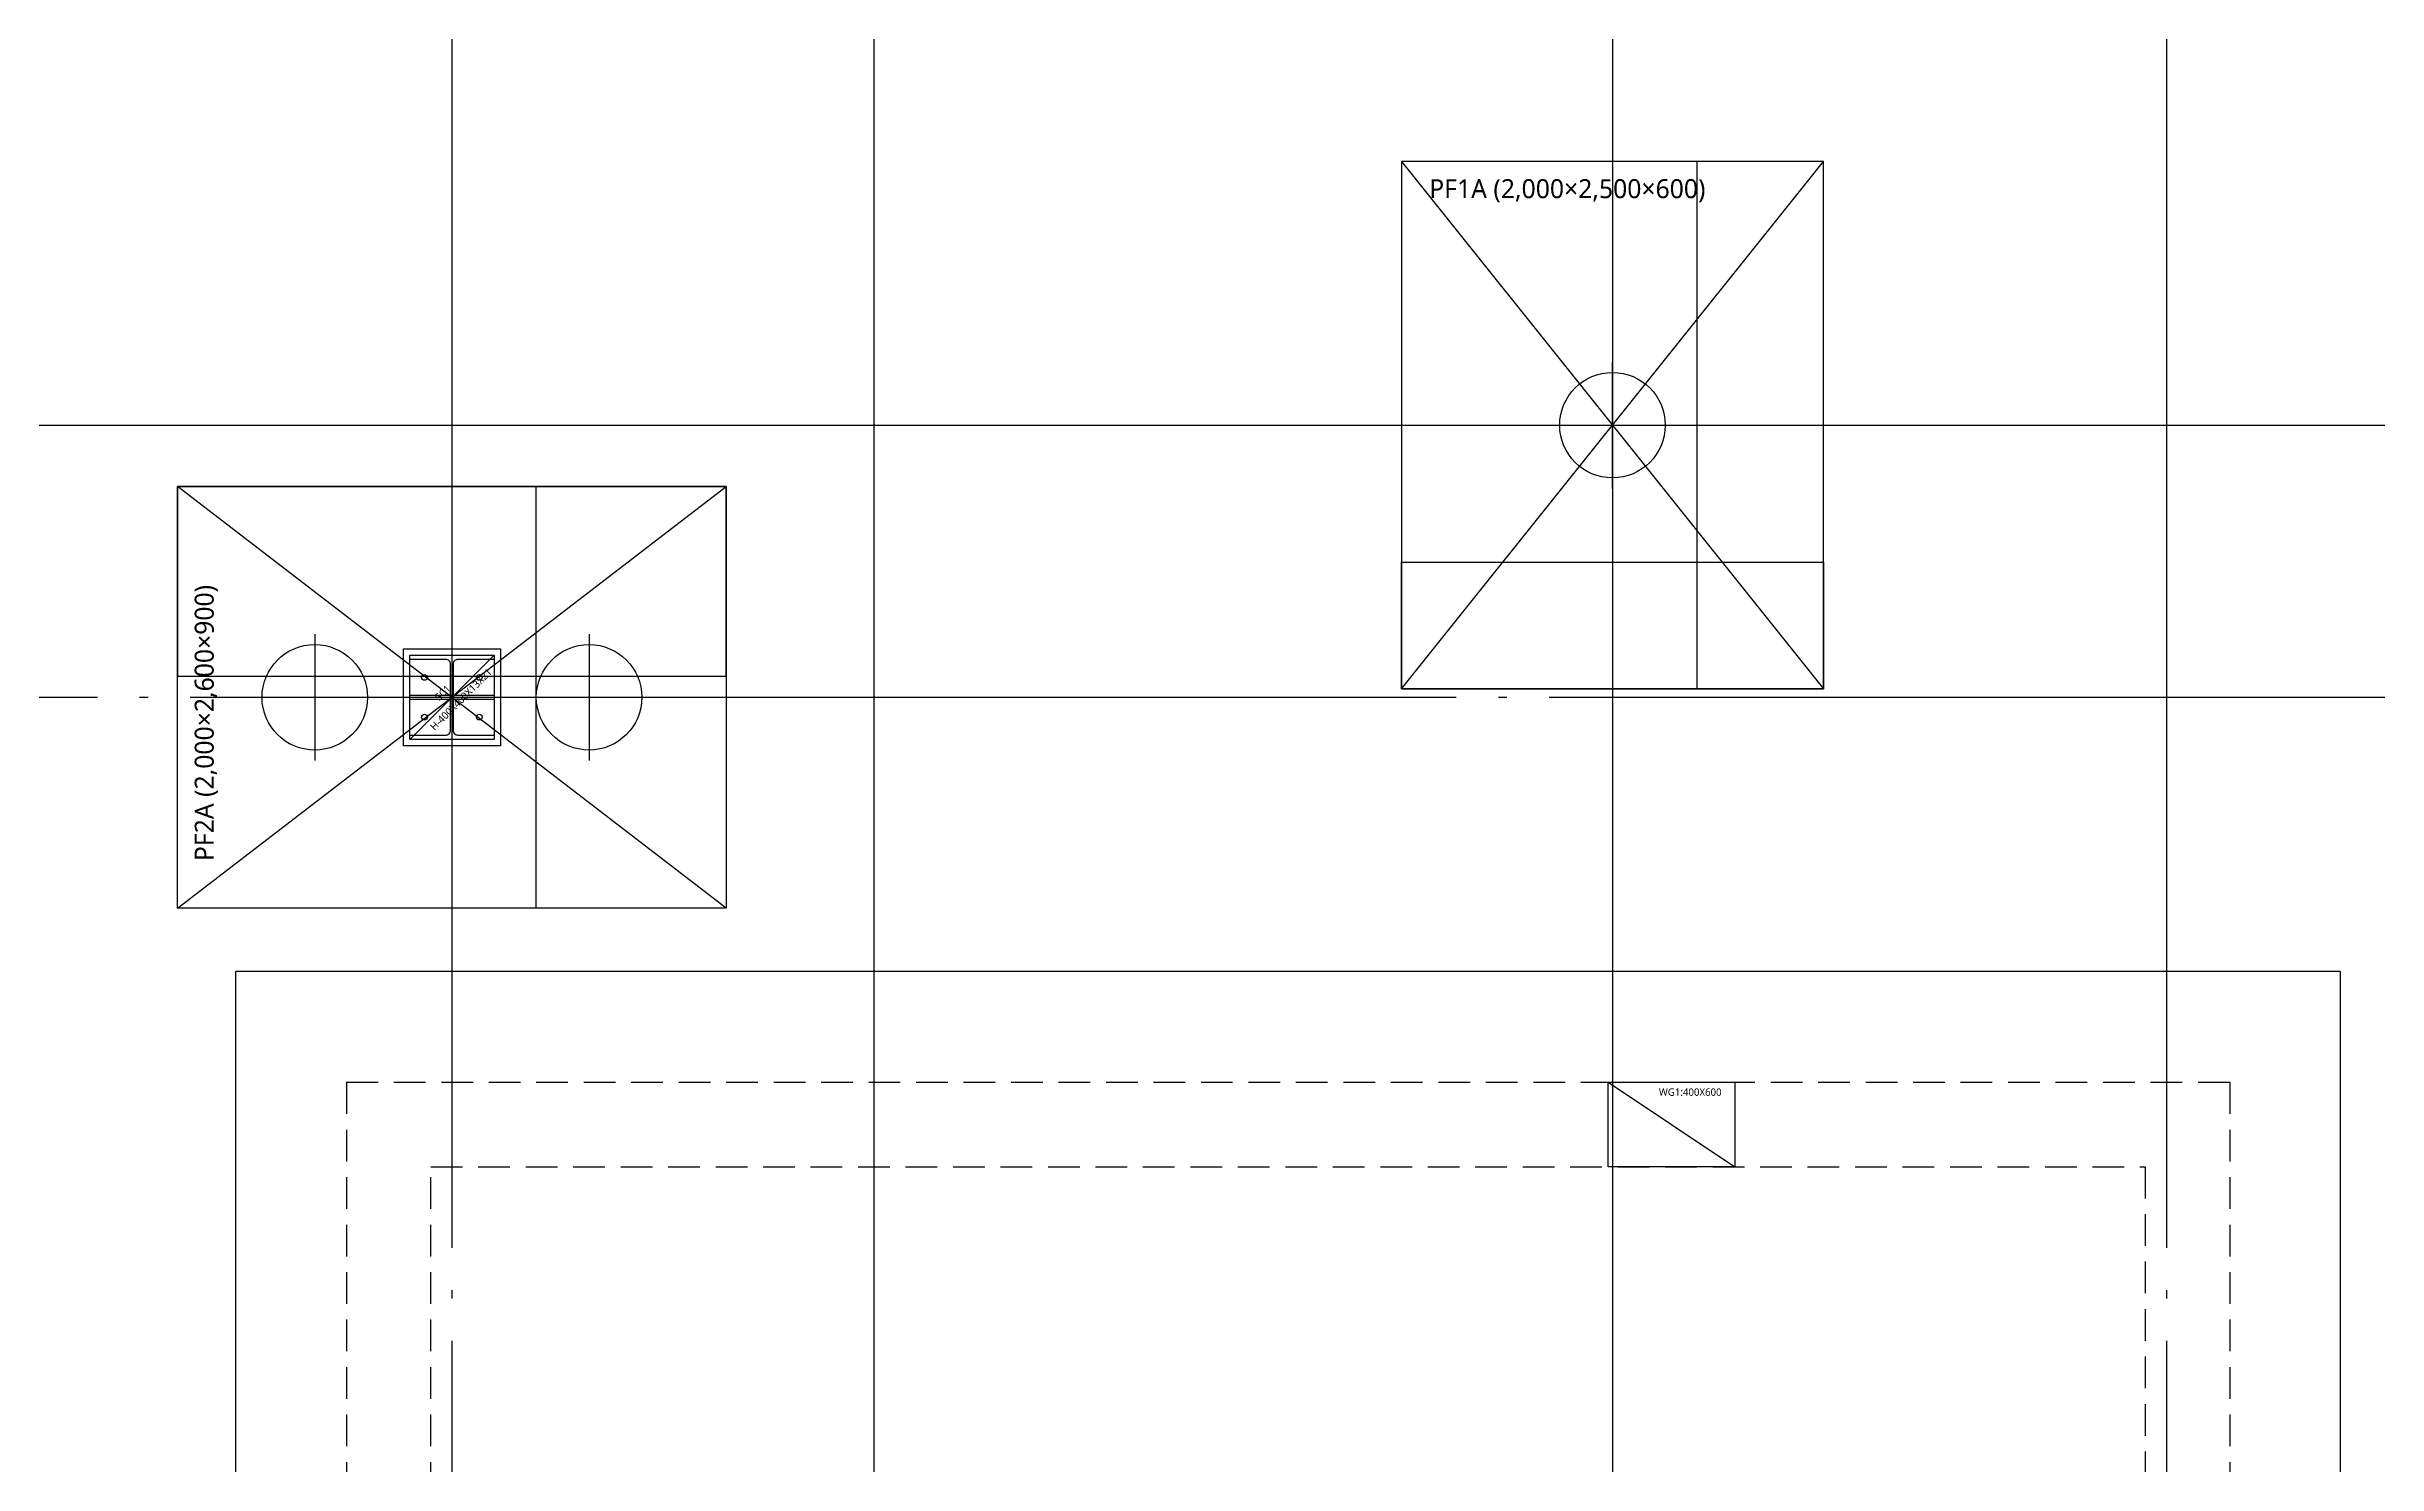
# Model space of a CAD drawing. Header units: millimetres. Extents: x -734060 to 504600, y -7739 to 118800.
# Drawn here: x -246821 to -235775, y 62314 to 69034 of the extents above; entities that cross this region are included whole.
import ezdxf
from ezdxf.enums import TextEntityAlignment as Align
from ezdxf.lldxf.tags import DXFTag

# ---------------------------------------------------------------- set-up
doc = ezdxf.new("R2010")
doc.units = ezdxf.units.MM
doc.header["$LTSCALE"] = 200
for name, pattern in [('CEN-GAUN', [32.2, 30, -1, 0.2, -1]), ('CONTINOUS', [0]), ('H3', [3, 2, -1]), ('HIDDEN', [0.375, 0.25, -0.125])]:
    doc.linetypes.add(name, pattern=pattern)
doc.layers.get('DEFPOINTS').update_dxf_attribs({"color": 137})
for name, color, linetype in [('0-PIPE', 7, 'Continuous'), ('0-기초', 4, 'H3'), ('09GIRDER', 2, 'Continuous'), ('CEN', 1, 'CEN-GAUN'), ('HAT-INS', 250, 'Continuous'), ('S-COL', 2, 'Continuous'), ('STEEL BASE', 13, 'Continuous')]:
    doc.layers.add(name, color=color, linetype=linetype)
doc.layers.add('STEEL-CK', color=181, linetype='Continuous', plot=False)
doc.layers.add('TEMP', color=171, linetype='Continuous', plot=False)
doc.styles.add('스타일1', font='malgun.ttf')
tags = doc.linetypes.add('DH-HID2', pattern=[1.2, 0.8, -0.4]).pattern_tags.tags
tags[6:7] = [DXFTag(74, 4), DXFTag(75, 0), DXFTag(340, '0'), DXFTag(46, 1.0), DXFTag(50, 0.0), DXFTag(44, 0.0), DXFTag(45, 0.0)]
tags[4:5] = [DXFTag(74, 4), DXFTag(75, 0), DXFTag(340, '0'), DXFTag(46, 1.0), DXFTag(50, 0.0), DXFTag(44, 0.0), DXFTag(45, 0.0)]

# ---------------------------------------------------------------- blocks, each defined once
blk = doc.blocks.new('GB-1B-WB1')
at = {"layer": 'DEFPOINTS'}
blk.add_line((0, 0), (400, 600), dxfattribs=at)
blk.add_lwpolyline([(0, 600), (400, 600), (400, 0), (0, 0)], close=True, dxfattribs=at)
at = {"layer": 'TEMP', "style": '스타일1'}
blk.add_text('WG1:400X600', height=35, rotation=90, dxfattribs=at).set_placement((64, 240))
blk = doc.blocks.new('X-RC-B1FH')
at = {"layer": 'S-COL', "color": 6, "linetype": 'HIDDEN', "ltscale": 3}
for p, q in [((49500, -21775), (58425, -21775)), ((58425, -21775), (58425, -43300))]:
    blk.add_line(p, q, dxfattribs=at)
for points in [[(49500, -21775), (49500, -24350), (53975, -24350), (53975, -43300)], [(54375, -23950), (49900, -23950), (49900, -22175), (58025, -22175), (58025, -23750)]]:
    blk.add_lwpolyline(points, dxfattribs=at)
at = {"layer": 'STEEL-CK', "rotation": 270}
blk.add_blockref('GB-1B-WB1', (55480, -21775), dxfattribs=at)
blk = doc.blocks.new('X-CEN11')
at = {"layer": 'CEN', "color": 14, "linetype": 'CONTINOUS'}
for p, q in [((55500, 4216), (55500, -48378)), ((-9200, -18660), (76000, -18660))]:
    blk.add_line(p, q, dxfattribs=at)
blk = doc.blocks.new('X-CEN')
at = {"layer": 'CEN'}
for p, q in [((50000, 9200), (50000, -53000)), ((52000, 9200), (52000, -53000)), ((58125, 9200), (58125, -53000)), ((-9200, -19950), (62000, -19950))]:
    blk.add_line(p, q, dxfattribs=at)
blk = doc.blocks.new('파일')
at = {"layer": '0-PIPE', "color": 7, "linetype": 'Continuous'}
for p, q in [((0, -300), (0, 300)), ((-300, 0), (300, 0))]:
    blk.add_line(p, q, dxfattribs=at)
at = {"layer": '0-PIPE', "color": 3, "linetype": 'Continuous'}
blk.add_circle((0, 0), 250, dxfattribs=at)
blk = doc.blocks.new('SS-PF2A')
at = {"layer": '0-기초', "linetype": 'DH-HID2', "ltscale": 2}
blk.add_lwpolyline([(-1000, 1300), (1000, 1300), (1000, -1300), (-1000, -1300)], close=True, dxfattribs=at)
at = {"layer": 'DEFPOINTS'}
for p, q in [((-1000, 1300), (1000, -1300)), ((-1000, -1300), (1000, 1300))]:
    blk.add_line(p, q, dxfattribs=at)
for points in [[(1000, -1300), (1000, 1300), (100, 1300), (100, -1300)], [(-1000, -1300), (-1000, -400), (1000, -400), (1000, -1300)]]:
    blk.add_lwpolyline(points, close=True, dxfattribs=at)
at = {"layer": '0-기초', "rotation": 180}
for p in [(0, 650), (0, -650)]:
    blk.add_blockref('파일', p, dxfattribs=at)
at = {"layer": 'DEFPOINTS', "style": '스타일1'}
blk.add_text('PF2A (2,000×2,600×900)', height=90, dxfattribs=at).set_placement((-122, 1174), align=Align.MIDDLE_CENTER)
blk = doc.blocks.new('SS-PF1A')
at = {"layer": '0-기초', "linetype": 'DH-HID2', "ltscale": 2.5}
blk.add_lwpolyline([(-1000, 1250), (-1000, -1250), (1000, -1250), (1000, 1250)], close=True, dxfattribs=at)
at = {"layer": 'DEFPOINTS'}
for p, q in [((-1000, 1250), (1000, -1250)), ((-1000, -1250), (1000, 1250))]:
    blk.add_line(p, q, dxfattribs=at)
for points in [[(1000, -1250), (1000, 1250), (400, 1250), (400, -1250)], [(-1000, -1250), (-1000, -650), (1000, -650), (1000, -1250)]]:
    blk.add_lwpolyline(points, close=True, dxfattribs=at)
at = {"layer": '0-기초'}
blk.add_blockref('파일', (0, 0), dxfattribs=at)
at = {"layer": 'DEFPOINTS', "style": '스타일1'}
blk.add_text('PF1A (2,000×2,500×600)', height=90, dxfattribs=at).set_placement((-214, 1121), align=Align.MIDDLE_CENTER)
blk = doc.blocks.new('X-1F-FD')
at = {"rotation": 90}
blk.add_blockref('SS-PF2A', (50000, -19950), dxfattribs=at)
at = {"layer": 'S-COL'}
blk.add_blockref('SS-PF1A', (55500, -18660), dxfattribs=at)
blk = doc.blocks.new('S-SC1')
at = {"layer": '09GIRDER'}
blk.add_lwpolyline([(-200, -200), (-200, -179), (-28, -179, 0.414214), (-6, -157), (-6, 157, 0.414214), (-28, 179), (-200, 179), (-200, 200), (200, 200), (200, 179), (28, 179, 0.414214), (6, 157), (6, -157, 0.414214), (28, -179), (200, -179), (200, -200)], format="xyb", close=True, dxfattribs=at)
at = {"layer": 'DEFPOINTS'}
blk.add_line((-200, -200), (200, 200), dxfattribs=at)
blk.add_lwpolyline([(-200, 200), (200, 200), (200, -200), (-200, -200)], close=True, dxfattribs=at)
at = {"layer": 'STEEL BASE'}
for points in [[(-230, 230), (230, 230), (230, -230), (-230, -230)], [(-200, 10), (-6, 10), (-6, -10), (-200, -10)], [(6, 10), (200, 10), (200, -10), (6, -10)]]:
    blk.add_lwpolyline(points, close=True, dxfattribs=at)
for centre in [(-130, 94), (130, 94), (-130, -94), (130, -94)]:
    blk.add_circle(centre, 13.5, dxfattribs=at)
at = {"layer": 'DEFPOINTS', "style": '스타일1'}
for s, p in [('H-400X400X13X21', (43, -10)), ('SC1', (-44, 22))]:
    blk.add_text(s, height=35, rotation=45, dxfattribs=at).set_placement(p, align=Align.MIDDLE_CENTER)
blk = doc.blocks.new('x-stu-1Fcol')
at = {"layer": 'CEN', "linetype": 'CONTINOUS'}
blk.add_line((52000, -19870), (52000, -30430), dxfattribs=at)
blk.add_blockref('S-SC1', (50000, -19950))

msp = doc.modelspace()

# ---------------------------------------------------------------- linework, layer by layer
at = {"layer": '0-기초', "linetype": 'DH-HID2', "ltscale": 3}
msp.add_lwpolyline([(-241450, 42125), (-235950, 42125), (-235950, 64650), (-245925, 64650), (-245925, 61025), (-241450, 61025)], close=True, dxfattribs=at)

# ---------------------------------------------------------------- block references
for name in ['x-stu-1Fcol', 'X-1F-FD']:
    msp.add_blockref(name, (-294900, 85900))
at = {"layer": '0-기초', "color": 252, "linetype": 'CONTINOUS', "ltscale": 3}
msp.add_blockref('X-CEN11', (-294900, 85900), dxfattribs=at)
at = {"layer": 'HAT-INS'}
msp.add_blockref('X-CEN', (-294900, 85900), dxfattribs=at)
at = {"layer": 'STEEL-CK'}
msp.add_blockref('X-RC-B1FH', (-294900, 85900), dxfattribs=at)

doc.saveas('drawing.dxf')
